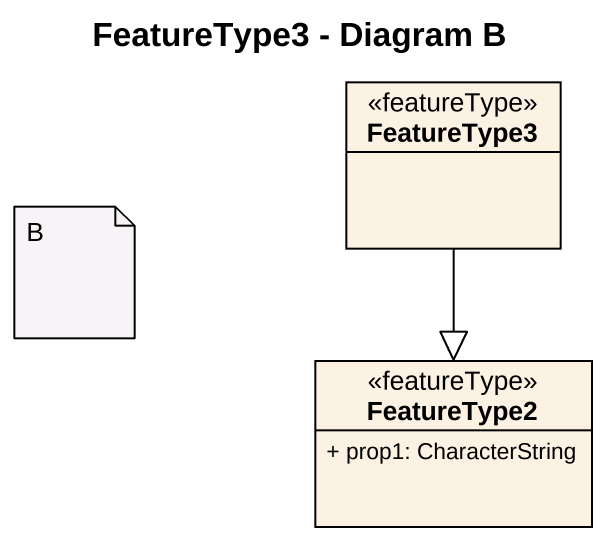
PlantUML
@startuml
title FeatureType3 - Diagram B
hide circle
hide empty members
skinparam classAttributeIconSize 0
class FeatureType3 <<featureType>>
class FeatureType2 <<featureType>> {
  + prop1: CharacterString
}
FeatureType3 --|> FeatureType2
note as N1
  B
end note
@enduml
